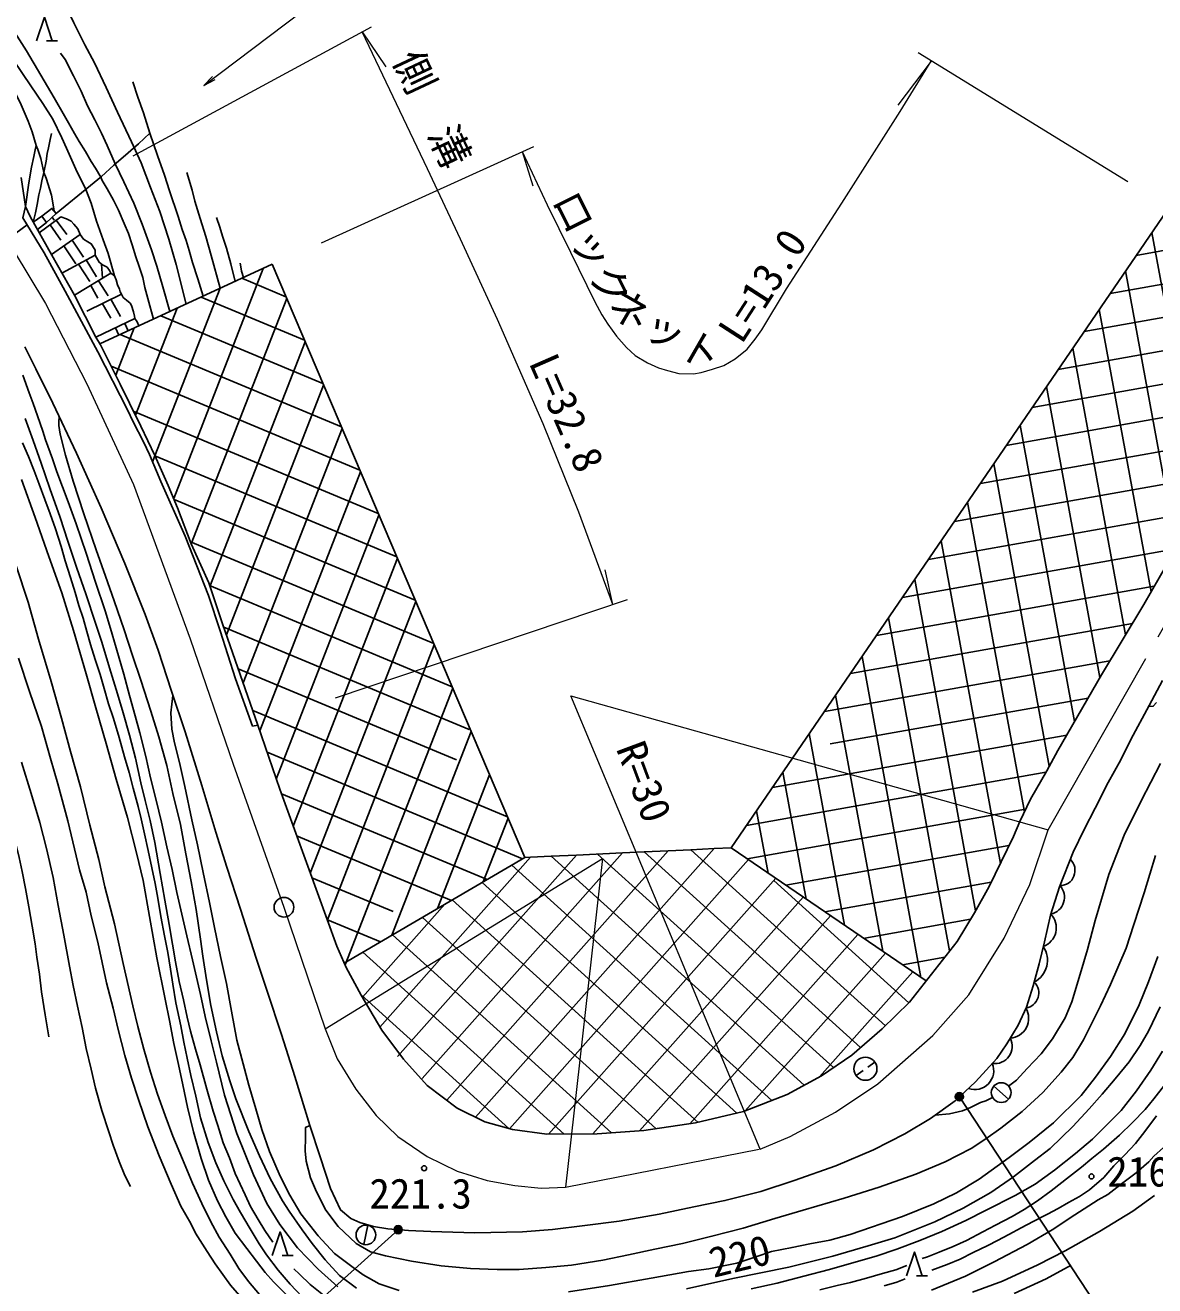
# Model space of a CAD drawing. Units: millimetres, scale not verified. Extents: x 40000 to 680000, y 20000 to 380000.
# Drawn here: x 162118 to 230811, y 243100 to 319776 of the extents above; entities that cross this region are included whole.
import ezdxf
from ezdxf.enums import TextEntityAlignment as Align

# ---------------------------------------------------------------- set-up
doc = ezdxf.new("R2010")
doc.units = ezdxf.units.MM
doc.header["$LTSCALE"] = 1000
doc.linetypes.add('CHAIN', pattern=[18.5, 12, -1.5, 3.5, -1.5])
for name, color, linetype, lineweight in [('M-BGD', 7, 'Continuous', 25), ('M-BGD-EXST', 7, 'Continuous', 25), ('M-BMK', 2, 'CHAIN', 13), ('M-BMK-SRVR', 3, 'Continuous', 25), ('M-STR-HTXT', 7, 'Continuous', 13)]:
    doc.layers.add(name, color=color, linetype=linetype, lineweight=lineweight)
doc.styles.add('ＭＳ ゴシック', font='')
doc.styles.get('ＭＳ ゴシック').set_extended_font_data('MS Gothic')

msp = doc.modelspace()

# ---------------------------------------------------------------- hatches: boundary and pattern name
at = {"layer": 'M-BGD-EXST'}
for points in [[(218709, 254478, 1), (219148, 254717, 0.41421), (218809, 254817, 0.41421)], [(184576, 246391, 1), (185015, 246630, 0.41421), (184676, 246730, 0.41421)]]:
    msp.add_hatch(color=256, dxfattribs=at).paths.add_polyline_path(points)

# ---------------------------------------------------------------- linework, layer by layer
at = {"layer": 'M-BGD'}
for p, q in [((163419, 318825), (164086, 318825)), ((163752, 318825), (163419, 318825)), ((162238, 307633), (159041, 305301)), ((162970, 307150), (164291, 308124)), ((163630, 307637), (164288, 306696)), ((163754, 308092), (163886, 307915)), ((164009, 307915), (164640, 307053)), ((163708, 305830), (165460, 307038)), ((164977, 306705), (165654, 305667)), ((230636, 307172), (233668, 290667)), ((164460, 306348), (165204, 305264)), ((229682, 305777), (234567, 306644)), ((164354, 304691), (166381, 305797)), ((165368, 305244), (166052, 304183)), ((165829, 305496), (166445, 304472)), ((166656, 300397), (177137, 305231)), ((166761, 305248), (166822, 304380)), ((177137, 305231), (192503, 269149)), ((165107, 303363), (167334, 304684)), ((176586, 304977), (171146, 290990)), ((228102, 303466), (237155, 305072)), ((229033, 304827), (232126, 287991)), ((166100, 303952), (166539, 303168)), ((166580, 304237), (167154, 303323)), ((173971, 303771), (169867, 293218)), ((175292, 304380), (177976, 303259)), ((165867, 302382), (167967, 303423)), ((167324, 303119), (167909, 302067)), ((178022, 303151), (172218, 288230)), ((172826, 303243), (179099, 300623)), ((226522, 301154), (239744, 303500)), ((166793, 302867), (167320, 301964)), ((171356, 302565), (168820, 296046)), ((170360, 302106), (180222, 297986)), ((227430, 302482), (230584, 285316)), ((166422, 300810), (168780, 301927)), ((167601, 301369), (167805, 300927)), ((168741, 301359), (167622, 298482)), ((168166, 301637), (168373, 301189)), ((224943, 298842), (240009, 301516)), ((167894, 300968), (181345, 295349)), ((179144, 300518), (173352, 285628)), ((225828, 300137), (229032, 282699)), ((223363, 296531), (238648, 299243)), ((167343, 299031), (182468, 292713)), ((180265, 297884), (174355, 282688)), ((224225, 297793), (227476, 280099)), ((221783, 294219), (237304, 296974)), ((168692, 296300), (183591, 290076)), ((181387, 295250), (175369, 279778)), ((222622, 295448), (225934, 277422)), ((220203, 291908), (236009, 294712)), ((170007, 293583), (184713, 287440)), ((221020, 293103), (224398, 274715)), ((182508, 292617), (176381, 276864)), ((218623, 289596), (234699, 292449)), ((171172, 290929), (185836, 284803)), ((219417, 290758), (222878, 271921)), ((183630, 289983), (177383, 273924)), ((217043, 287284), (233391, 290185)), ((172175, 288342), (186959, 282166)), ((217814, 288413), (221419, 268794)), ((215463, 284973), (232086, 287923)), ((184752, 287350), (178413, 271055)), ((216212, 286068), (219916, 265906)), ((173330, 285692), (188082, 279530)), ((213883, 282661), (230782, 285660)), ((185873, 284716), (179451, 268205)), ((214609, 283723), (218331, 263465)), ((174188, 283167), (189113, 276931)), ((212303, 280350), (229448, 283392)), ((186995, 282083), (180491, 265361)), ((210724, 278038), (228083, 281119)), ((213006, 281378), (216593, 261858)), ((175072, 280630), (188342, 275086)), ((188116, 279449), (181569, 262617)), ((211073, 276069), (226757, 278852)), ((211404, 279033), (214268, 263444)), ((175956, 278093), (191451, 271620)), ((189238, 276815), (184418, 264423)), ((207564, 273415), (225455, 276590)), ((209801, 276688), (211943, 265031)), ((176825, 275562), (192368, 269069)), ((190360, 274182), (187195, 266046)), ((205984, 271103), (224185, 274333)), ((208198, 274344), (209618, 266618)), ((177694, 273032), (190205, 267805)), ((191481, 271548), (189972, 267670)), ((206015, 269078), (222956, 272084)), ((206596, 271999), (207293, 268205)), ((178624, 270476), (188042, 266541)), ((192503, 269149), (181521, 262730)), ((192854, 269165), (183687, 258840)), ((195645, 269296), (184764, 257041)), ((198435, 269426), (186260, 255713)), ((201226, 269557), (187756, 254386)), ((204017, 269688), (189510, 253349)), ((194093, 269223), (209484, 255296)), ((196927, 269356), (211276, 256373)), ((199761, 269488), (212917, 257585)), ((202595, 269621), (214425, 258918)), ((205049, 269736), (216909, 261642)), ((208377, 267465), (221944, 269873)), ((206098, 269020), (191567, 252654)), ((191708, 268684), (207527, 254371)), ((179555, 267919), (184488, 265859)), ((189897, 267625), (205393, 253604)), ((207764, 267884), (193942, 252317)), ((207645, 267749), (215857, 260319)), ((210739, 265853), (220864, 267650)), ((187643, 266308), (182624, 260655)), ((188085, 266567), (203035, 253040)), ((209429, 266747), (196631, 252333)), ((180491, 265361), (183717, 264013)), ((186274, 265508), (200477, 252658)), ((211095, 265610), (199482, 252532)), ((213170, 264253), (219611, 265396)), ((184463, 264450), (197779, 252402)), ((212760, 264474), (202530, 252952)), ((182652, 263391), (194886, 252322)), ((214425, 263337), (205906, 253742)), ((215463, 262629), (218038, 263086)), ((216091, 262200), (210414, 255807)), ((182544, 260792), (191526, 252665)), ((212645, 255894), (213071, 256200)), ((213356, 256404), (213783, 256709)), ((221019, 255245), (221921, 254455)), ((182956, 246785), (182713, 245609)), ((178083, 244937), (177750, 244937)), ((177750, 244937), (178417, 244937)), ((216328, 243708), (216994, 243708)), ((216661, 243708), (216328, 243708))]:
    msp.add_line(p, q, dxfattribs=at)
for points in [[(171896, 302814), (171304, 305229), (170849, 306753), (170303, 308437), (169735, 309903), (169165, 311407), (168574, 312680), (167732, 314491), (167050, 315980), (166333, 317483), (165742, 318585), (165070, 319930), (164695, 320725), (164479, 321271)], [(163872, 308475), (163726, 309442), (163393, 310473), (163243, 310812), (163062, 311672), (162885, 312210), (162789, 312458), (162535, 313296), (162298, 313940), (161877, 314931), (161407, 315887), (160926, 316638), (160166, 317609), (159115, 318719), (158249, 319729), (157585, 320469)], [(167555, 304527), (167161, 305888), (166849, 306716), (166456, 307863), (166124, 308950), (165795, 309788), (165197, 311028), (164622, 312297), (164341, 312931), (163803, 314053), (163192, 315018), (162463, 316082), (161398, 317659), (160427, 318850), (159461, 320111)], [(169909, 301897), (169581, 303153), (169388, 303823), (169261, 304432), (169049, 305092), (168845, 305678), (168625, 306413), (168397, 307113), (168136, 307724), (167793, 308534), (167484, 309128), (167101, 309820), (166791, 310333), (166726, 310539), (166396, 311089), (166129, 311477), (165782, 312089), (165406, 312694), (165124, 313184), (164747, 313835), (164498, 314266), (163883, 315363), (163070, 316734), (162195, 318208), (161207, 319770)], [(162813, 318825), (163283, 320263), (163752, 318825)], [(170916, 302362), (170487, 303854), (170131, 305115), (169798, 306113), (169237, 307675), (168716, 308950), (168110, 310250), (167587, 311334), (167093, 312462), (166766, 313216), (166344, 314016), (165911, 314864), (165511, 315765), (165056, 316697), (164550, 317692), (164262, 318080)], [(172944, 303297), (172607, 304343), (172296, 305351), (172085, 306068), (171896, 306683), (171669, 307351), (171421, 308139), (170895, 309701), (170583, 310657), (170161, 311857), (169687, 313212), (169301, 314447), (168973, 315405), (168655, 316329)], [(163243, 310812), (163383, 311498), (163461, 311971), (163534, 312321), (163639, 312822), (163706, 313189)], [(164004, 308323), (166081, 310023), (166758, 310565), (167515, 311272), (168385, 312021), (169011, 312566), (169687, 313212)], [(162127, 308758), (162336, 310190), (162506, 311137), (162647, 311799), (162718, 312187), (162789, 312458)], [(162605, 307801), (162733, 308372), (162838, 308879), (162954, 309463), (163043, 309867), (163124, 310319), (163243, 310812)], [(173971, 303771), (173425, 305770), (173105, 306917), (172753, 308022), (172438, 309078), (172266, 309746), (171947, 310809)], [(161863, 310508), (162127, 308758), (161979, 308061), (163276, 305925), (164554, 303603), (166529, 299901), (168334, 296373), (168678, 295649), (169314, 294433), (169678, 293662), (170375, 292020), (171839, 288700), (173262, 285080), (173977, 282929), (174915, 280014), (175943, 277140), (176265, 277205), (177593, 273310), (179300, 268617), (181077, 263756), (181636, 262464), (182547, 260786), (183797, 258652), (185126, 256886), (186569, 255284), (188388, 253907), (190078, 253066), (191741, 252605), (193848, 252316), (196891, 252334), (199731, 252551), (202878, 253002), (205800, 253701), (208453, 254730), (210542, 255878), (212390, 257126), (214225, 258723), (215892, 260352), (217455, 262333), (218783, 264049), (219844, 265777), (220741, 267396), (221464, 268886), (222210, 270418), (222604, 271348), (223247, 272690), (224237, 274423), (224915, 275652), (227566, 280257), (230140, 284546), (233879, 291033)], [(176265, 277205), (174117, 283369), (173274, 285860), (172215, 288237), (171387, 290423), (170811, 291779), (169998, 293604), (169153, 295389), (168451, 296776), (167898, 297937), (167346, 299027), (166690, 300337), (166422, 300810), (165107, 303363), (163734, 305784), (162415, 308141), (162127, 308758)], [(163409, 307774), (164004, 308323), (163741, 308627), (163128, 308165)], [(205049, 269736), (231534, 308486), (240860, 302822)], [(162605, 307801), (163128, 308165), (163409, 307774), (162861, 307343)], [(164291, 308124), (164630, 307998), (164919, 307848), (165084, 307683), (165312, 307389), (165460, 307038), (165664, 306752), (165933, 306592), (166129, 306484), (166202, 306360), (166378, 306096), (166381, 305797), (166606, 305361), (166818, 305206), (167092, 305067), (167236, 304850), (167334, 304684)], [(174893, 304196), (174630, 305266), (174355, 306206), (174112, 306944), (173949, 307494), (173743, 308084)], [(175386, 304423), (175278, 304818), (175204, 305201), (175190, 305308)], [(167334, 304684), (167555, 304527), (167652, 304290), (167737, 303987), (167852, 303714), (167901, 303562), (167967, 303423)], [(167967, 303423), (168082, 303215), (168271, 303042), (168492, 302871), (168586, 302736), (168707, 302346), (168759, 302075), (168780, 301927)], [(168780, 301927), (168928, 301731), (169036, 301495)], [(162095, 300208), (162755, 298876), (163799, 296788), (165228, 293747), (166743, 290422), (168168, 287030), (169409, 283926), (170207, 281765), (171005, 279262), (171842, 276798), (172849, 273535), (173711, 270692), (174388, 268556), (175201, 266011), (176168, 263031), (176836, 261017), (177706, 258376), (178512, 255838), (179430, 252851), (180050, 250941), (180686, 249008), (181298, 247711), (181910, 247196), (182476, 246959), (183296, 246701), (184169, 246559), (185423, 246462), (186787, 246410), (189453, 246326), (192362, 246375), (194187, 246522), (196159, 246762), (198245, 247040), (200673, 247460), (202781, 247895), (204664, 248283), (206861, 248829), (208890, 249500), (211407, 250402), (213698, 251371), (215618, 252342), (217175, 253280), (218670, 254356), (219901, 255508), (221208, 256931), (221811, 257810), (222504, 258949), (223002, 260038), (223421, 261339), (223783, 262688), (224098, 264014), (224475, 265645), (225015, 267369), (225853, 269468), (226521, 270855), (227189, 272155), (227971, 273717), (228745, 275084), (229360, 276320), (230476, 278401), (231281, 279921)], [(161966, 298483), (162359, 297423), (162611, 296767), (162860, 296012), (163189, 295092), (163347, 294563), (163769, 293394), (164043, 292601), (164731, 290783), (165206, 289452), (165824, 287654), (166401, 285908), (166973, 284151), (167299, 283080), (167656, 281901), (168106, 280301), (168453, 278996), (168800, 277764), (169086, 276734), (169443, 275289), (169745, 273997), (170071, 272645), (170398, 271292), (170734, 269808), (171046, 268412), (171342, 267025), (171644, 265701), (171940, 264381), (172287, 262925), (172772, 260826), (173069, 259488), (173416, 258007), (173742, 256707), (174246, 254691), (174983, 252368), (176005, 249840), (176813, 248103), (177593, 246835), (178684, 245411), (179928, 244106), (181131, 243045)], [(177169, 245748), (176685, 246470), (176280, 247136), (175825, 247930), (175500, 248630), (174885, 249925), (174531, 250878), (174163, 251794), (173830, 252845), (173555, 253718), (173158, 255061), (172767, 256539), (172478, 257484), (172175, 258581), (171958, 259443), (171734, 260497), (171481, 261612), (171250, 262796), (171083, 263881), (170881, 265072), (170599, 266556), (170324, 268187), (169999, 270067), (169718, 271395), (169407, 272611), (169147, 273701), (168828, 275184), (168467, 276592), (168077, 277959), (167737, 279114), (167246, 280684), (166776, 282250), (166378, 283459), (165822, 285119), (165236, 286820), (164708, 288396), (164253, 289825), (163624, 291605), (163090, 293143), (162591, 294524), (162114, 295845)], [(182260, 242961), (181239, 243720), (180355, 244670), (179570, 245664), (178954, 246510), (178162, 247629), (177768, 248266), (177016, 249633), (176361, 250995), (175719, 252488), (174934, 254463), (174566, 255572), (174101, 257091), (173748, 258545), (173414, 260149), (173139, 261706), (172923, 263154), (172779, 264188), (172504, 265988), (172209, 267698), (171895, 269374), (171568, 271149), (171096, 273047), (170729, 274750), (170245, 276485), (169747, 278043), (169139, 279935), (168647, 281435), (168137, 283007), (167535, 284766), (167004, 286267), (166427, 287859), (165680, 290052), (165026, 292036), (164568, 293615), (164240, 294899), (164155, 295422), (164160, 295673), (164187, 295962)], [(178957, 242435), (178225, 243197), (177495, 244044), (176787, 244977), (176341, 245642), (175795, 246560), (175216, 247560), (174770, 248355), (174191, 249489), (173712, 250577), (173237, 251814), (172787, 253314), (172487, 254631), (172187, 255892), (171966, 256952), (171766, 257913), (171587, 258902), (171287, 260305), (171100, 261447), (170954, 262360), (170783, 263364), (170591, 264396), (170375, 265568), (170179, 266668), (170016, 267560), (169825, 268530), (169591, 269568), (169366, 270597), (169162, 271497), (168983, 272256), (168679, 273358), (168445, 274327), (168162, 275276), (167833, 276447), (167479, 277596), (167191, 278497), (166920, 279438), (166666, 280276), (166370, 281193), (166095, 282109), (165874, 282905), (165633, 283700), (165383, 284476), (165149, 285267), (164870, 286192), (164554, 287193), (164296, 288062), (163954, 289142), (163629, 290055), (163308, 290933), (162970, 291851), (162662, 292667), (162308, 293543), (161958, 294379)], [(178001, 242540), (177210, 243339), (176718, 243907), (176185, 244598), (175585, 245364), (174893, 246291), (174317, 247284), (173809, 248258), (173259, 249533), (172809, 250832), (172342, 252467), (171984, 253971), (171701, 255314), (171448, 256564), (171148, 257839), (170896, 259227), (170623, 260526), (170126, 263046), (169676, 265557), (169283, 267745), (168879, 269444), (168339, 271577), (167654, 273907), (167047, 276091), (166411, 278246), (165833, 280329), (165059, 282965), (164335, 285246), (163553, 287458), (162721, 289836), (161898, 292137)], [(176368, 242579), (175696, 243360), (175106, 244156), (174581, 245014), (173908, 246064), (173414, 246994), (172863, 248095), (172286, 249333), (171677, 250796), (171094, 252198), (170632, 253455), (170158, 254748), (169729, 256095), (169332, 257497), (168972, 258877), (168652, 260132), (168084, 262706), (167545, 265112), (166968, 267369), (166603, 269030), (166038, 271123), (165473, 273459), (164871, 275590), (164318, 277626), (163691, 279857), (162926, 282433), (162299, 284676), (161571, 286901)], [(158075, 281779), (158608, 280420), (159027, 279145), (159367, 278069), (159722, 276901), (160064, 275852), (160398, 274692), (160676, 273593), (160926, 272578), (161114, 271818), (161306, 271083), (161513, 270145), (161748, 269147), (161926, 268291), (162128, 267262), (162339, 266152), (162532, 264980), (162719, 263898), (162825, 263081), (162993, 262047), (163114, 260975), (163325, 259572), (163556, 258250)], [(161711, 281277), (162368, 279243), (163099, 277114), (163651, 275176), (164097, 273636), (164715, 271384), (165010, 270099), (165428, 268409), (165828, 267050), (166132, 265605), (166541, 263998), (167063, 261534), (167462, 259996), (167775, 258686), (168175, 257097), (168584, 255719), (169002, 254438), (169573, 252773), (170266, 251005), (170999, 249275), (171588, 247935), (172196, 246881), (172477, 246307), (173187, 245184), (173679, 244429), (174596, 243130), (175697, 241878)], [(184863, 242816), (183646, 243222), (182679, 243767), (182055, 244205), (180935, 245070), (179943, 246136), (178876, 247486), (178210, 248611), (177618, 249765), (176981, 251277), (176507, 252609), (176136, 253870), (175707, 255305), (175366, 256592), (174996, 258048), (174670, 259809), (174359, 261480), (173989, 263138), (173633, 264892), (173322, 266416), (172937, 268235), (172596, 269912), (172256, 271436), (171826, 273467), (171500, 274932), (171204, 276134), (171041, 276948), (170982, 277954), (171091, 279009)], [(230436, 278326), (230719, 278348), (230914, 278571)], [(161890, 274948), (162471, 273042), (163001, 271289), (163406, 269707), (163826, 267940), (164120, 266232), (164459, 264436), (164820, 262543), (165041, 261374), (165299, 260104), (165571, 258803), (165829, 257536), (166123, 256271), (166396, 255128), (166779, 253759), (167205, 252472), (167456, 251645), (167831, 250667), (168185, 249807), (168523, 249130)], [(231149, 274865), (229987, 272606), (228951, 270500), (228008, 268114), (227176, 265320), (226709, 263562), (226276, 262052), (225776, 260371), (225359, 259394), (224586, 258119), (223899, 257212), (223057, 256319), (222404, 255598), (221924, 255242)], [(230854, 269272), (230159, 267005), (229545, 265079), (229066, 263645), (228110, 261434), (227506, 260137), (226469, 258051), (225831, 256981), (225113, 256092), (224008, 254850), (222743, 253700), (221445, 252697), (220544, 252047), (219645, 251444), (218072, 250646), (216272, 249894), (214042, 249106), (211912, 248429), (209425, 247698), (207699, 247186), (205778, 246602), (203877, 246108), (202096, 245679), (200404, 245322), (198797, 244975), (197242, 244665), (195340, 244362), (193778, 244207), (192158, 244097), (190825, 244097), (189190, 244143), (187416, 244318), (185616, 244591), (184024, 244929), (183111, 245167), (182252, 245678), (181146, 246711), (180406, 247697), (179830, 248814), (179473, 249672), (179208, 250676), (179145, 251315), (179172, 252121), (179154, 252723), (179430, 252851)], [(192503, 269149), (192854, 269165), (194093, 269223), (195645, 269296), (198435, 269426), (199761, 269488), (201226, 269557), (202595, 269621), (204017, 269688), (205049, 269736)], [(230997, 263136), (230430, 261596), (229851, 260180), (228981, 258428), (228112, 257056), (227204, 255780), (226334, 254679), (224653, 253011), (223173, 251813), (221961, 250912), (220126, 249585), (218747, 248760), (217369, 248078), (215469, 247318), (212295, 246210), (211057, 245881), (209828, 245643), (208751, 245437), (207501, 245179), (206546, 244855), (205402, 244482), (203688, 244132), (202455, 243961), (200181, 243555), (197648, 243125), (195166, 242735)], [(231135, 260065), (230427, 258585), (229917, 257715), (229261, 256719), (228397, 255678), (227612, 254748), (226819, 253864), (225830, 252789), (224448, 251453), (223493, 250714), (222210, 249733), (220834, 248783), (219151, 247813), (217429, 246981), (214993, 246025), (213376, 245528), (211222, 244906), (208550, 244238), (205152, 243537), (202330, 242908)], [(206260, 242923), (207841, 243262), (209476, 243686), (211038, 244088), (212233, 244432), (213858, 244903), (215120, 245325), (216521, 245859), (217857, 246396), (219320, 247065), (220562, 247691), (222328, 248585), (223533, 249289), (224703, 250125), (225983, 251148), (227016, 252025), (227967, 252966), (228760, 253753), (229706, 254954), (230578, 256208), (231287, 257361)], [(231407, 255294), (230750, 254478), (230224, 253815), (229448, 253039), (228668, 252252), (227701, 251405), (226987, 250835), (226359, 250315), (225622, 249748), (224513, 248871), (223679, 248266), (222866, 247745), (222131, 247311), (221126, 246778), (220356, 246373), (219351, 245848), (218553, 245481), (217702, 245139), (216998, 244859), (216665, 244760)], [(234409, 254683), (233539, 253775), (232702, 252870), (232002, 252115), (231343, 251512), (230752, 250990)], [(217453, 253481), (218330, 253563), (219108, 253749), (219597, 253949), (219920, 254109), (220216, 254244), (220533, 254355), (220951, 254549)], [(230923, 253432), (230207, 252493), (229643, 251760), (228995, 251069), (228324, 250388), (227705, 249683), (226831, 248946), (226236, 248540), (225556, 248165), (224929, 247809), (224282, 247465), (223406, 247001), (222693, 246622), (221935, 246227), (221242, 245851), (220654, 245544), (219771, 245119), (218984, 244727), (218179, 244400), (217248, 244057)], [(227953, 248662), (228859, 249358), (229688, 249970), (230450, 250648), (230752, 250990)], [(227953, 248662), (227367, 248320), (225940, 247414), (224576, 246510), (223042, 245602), (221035, 244549), (219298, 243687), (217222, 242842)], [(230784, 248584), (229470, 247642), (227446, 246399), (225351, 245221), (223701, 244379), (221541, 243373), (219719, 242703)], [(177144, 244937), (177614, 246375), (178083, 244937)], [(215721, 243708), (216191, 245146), (216661, 243708)], [(180262, 242539), (179445, 243176), (178802, 243804), (178448, 244136)], [(215738, 244334), (215055, 244065), (214261, 243849), (213288, 243556), (212297, 243298), (211505, 243113), (210441, 242855)], [(222251, 242623), (224197, 243523), (225718, 244353)], [(215637, 243524), (215124, 243315), (214359, 243092)]]:
    msp.add_lwpolyline(points, dxfattribs=at)
for centre, radius in [((213214, 256302), 700), ((221470, 254850), 600), ((186374, 250248), 150), ((226961, 249752), 150), ((182835, 246197), 600)]:
    msp.add_circle(centre, radius, dxfattribs=at)
for centre, radius, start, end in [((225043, 268357), 918, 269.98642, 46.46337), ((224272, 266731), 1046, 282.29282, 42.578), ((223605, 264877), 1218, 290.51245, 43.04524), ((222776, 262903), 1507, 297.98754, 33.59475), ((222817, 260911), 939, 279.82481, 44.78192), ((221912, 259375), 1228, 274.9939, 29.80512), ((221092, 257661), 1048, 260.98575, 27.91883), ((219868, 256186), 1148, 249.92207, 22.51329)]:
    msp.add_arc(centre, radius, start, end, dxfattribs=at)
at = {"layer": 'M-BGD-EXST'}
for p, q in [((218928, 254598), (228254, 240411)), ((184796, 246510), (169933, 233104))]:
    msp.add_line(p, q, dxfattribs=at)
for centre in [(218928, 254598), (184796, 246510)]:
    msp.add_circle(centre, 250, dxfattribs=at)
at = {"layer": 'M-BMK'}
msp.add_lwpolyline([(160297, 307900), (163357, 302856), (165855, 297969), (168697, 291832), (172142, 282460), (174773, 274823), (177855, 266125), (180362, 258737), (181092, 256897), (182216, 255055), (183467, 253467), (184783, 252177), (186556, 250972), (188386, 250068), (190219, 249512), (191887, 249201), (193503, 249030), (194971, 249097), (206811, 251413), (208636, 252173), (211384, 253666), (213961, 255381), (217305, 258326), (219507, 260806), (221650, 264250), (223214, 267509), (224328, 270838), (240031, 298404)], dxfattribs=at)
at = {"layer": 'M-BMK-SRVR'}
msp.add_circle((177855, 266125), 600, dxfattribs=at)
at = {"layer": 'M-STR-HTXT'}
for p, q in [((168675, 311835), (183183, 319676)), ((229173, 310239), (216412, 318086)), ((172987, 316111), (173509, 316663)), ((172987, 316111), (173660, 316464)), ((180139, 306547), (193041, 312404)), ((192346, 312088), (192997, 310003)), ((197859, 284542), (197390, 286652)), ((180987, 278864), (198737, 284837))]:
    msp.add_line(p, q, dxfattribs=at)
for points in [[(172987, 316111), (183988, 324434), (212887, 324434)], [(197859, 284542), (195792, 290162), (193624, 295529), (190848, 301870), (188592, 306753), (186576, 311045), (182608, 319365), (184055, 317243)], [(192346, 312088), (193867, 308850), (195276, 305962), (196755, 302944), (197179, 302158), (197550, 301586), (198077, 300859), (198676, 300166), (199203, 299693), (199954, 299236), (200624, 298933), (201182, 298768), (201870, 298598), (202751, 298580), (203224, 298656), (203922, 298857), (204596, 299067), (205301, 299491), (206029, 300071), (206513, 300671), (206915, 301247), (208413, 303745), (211774, 308954), (215336, 314532), (217217, 317591), (215176, 314910)], [(206811, 251413), (195302, 278987), (224328, 270838)], [(180362, 258737), (197219, 269091), (194971, 249097)]]:
    msp.add_lwpolyline(points, dxfattribs=at)

# ---------------------------------------------------------------- texts
at = {"layer": 'M-BGD', "style": 'ＭＳ ゴシック'}
for s, p in [('216.5', (231038, 248585)), ('221.3', (186164, 247245))]:
    msp.add_text(s, height=1833, dxfattribs=at).set_placement(p, align=Align.BOTTOM_CENTER)
msp.add_text('220', height=1833, rotation=13.846, dxfattribs=at).set_placement((205919, 243493), align=Align.BOTTOM_CENTER)
at = {"layer": 'M-STR-HTXT', "style": 'ＭＳ ゴシック'}
for s, rotation, p in [('側\u3000溝', 295.182, (185554, 314057)), ('ロック', 296.692, (195281, 305540)), ('L=13.0', 57.128, (208178, 303147)), ('ネット', 330.026, (200311, 299955)), ('L=32.8', 293.629, (193709, 295622)), ('R=30', 290.45, (198387, 273254))]:
    msp.add_text(s, height=1833, rotation=rotation, dxfattribs=at).set_placement(p, align=Align.BOTTOM_CENTER)

doc.saveas('drawing.dxf')
